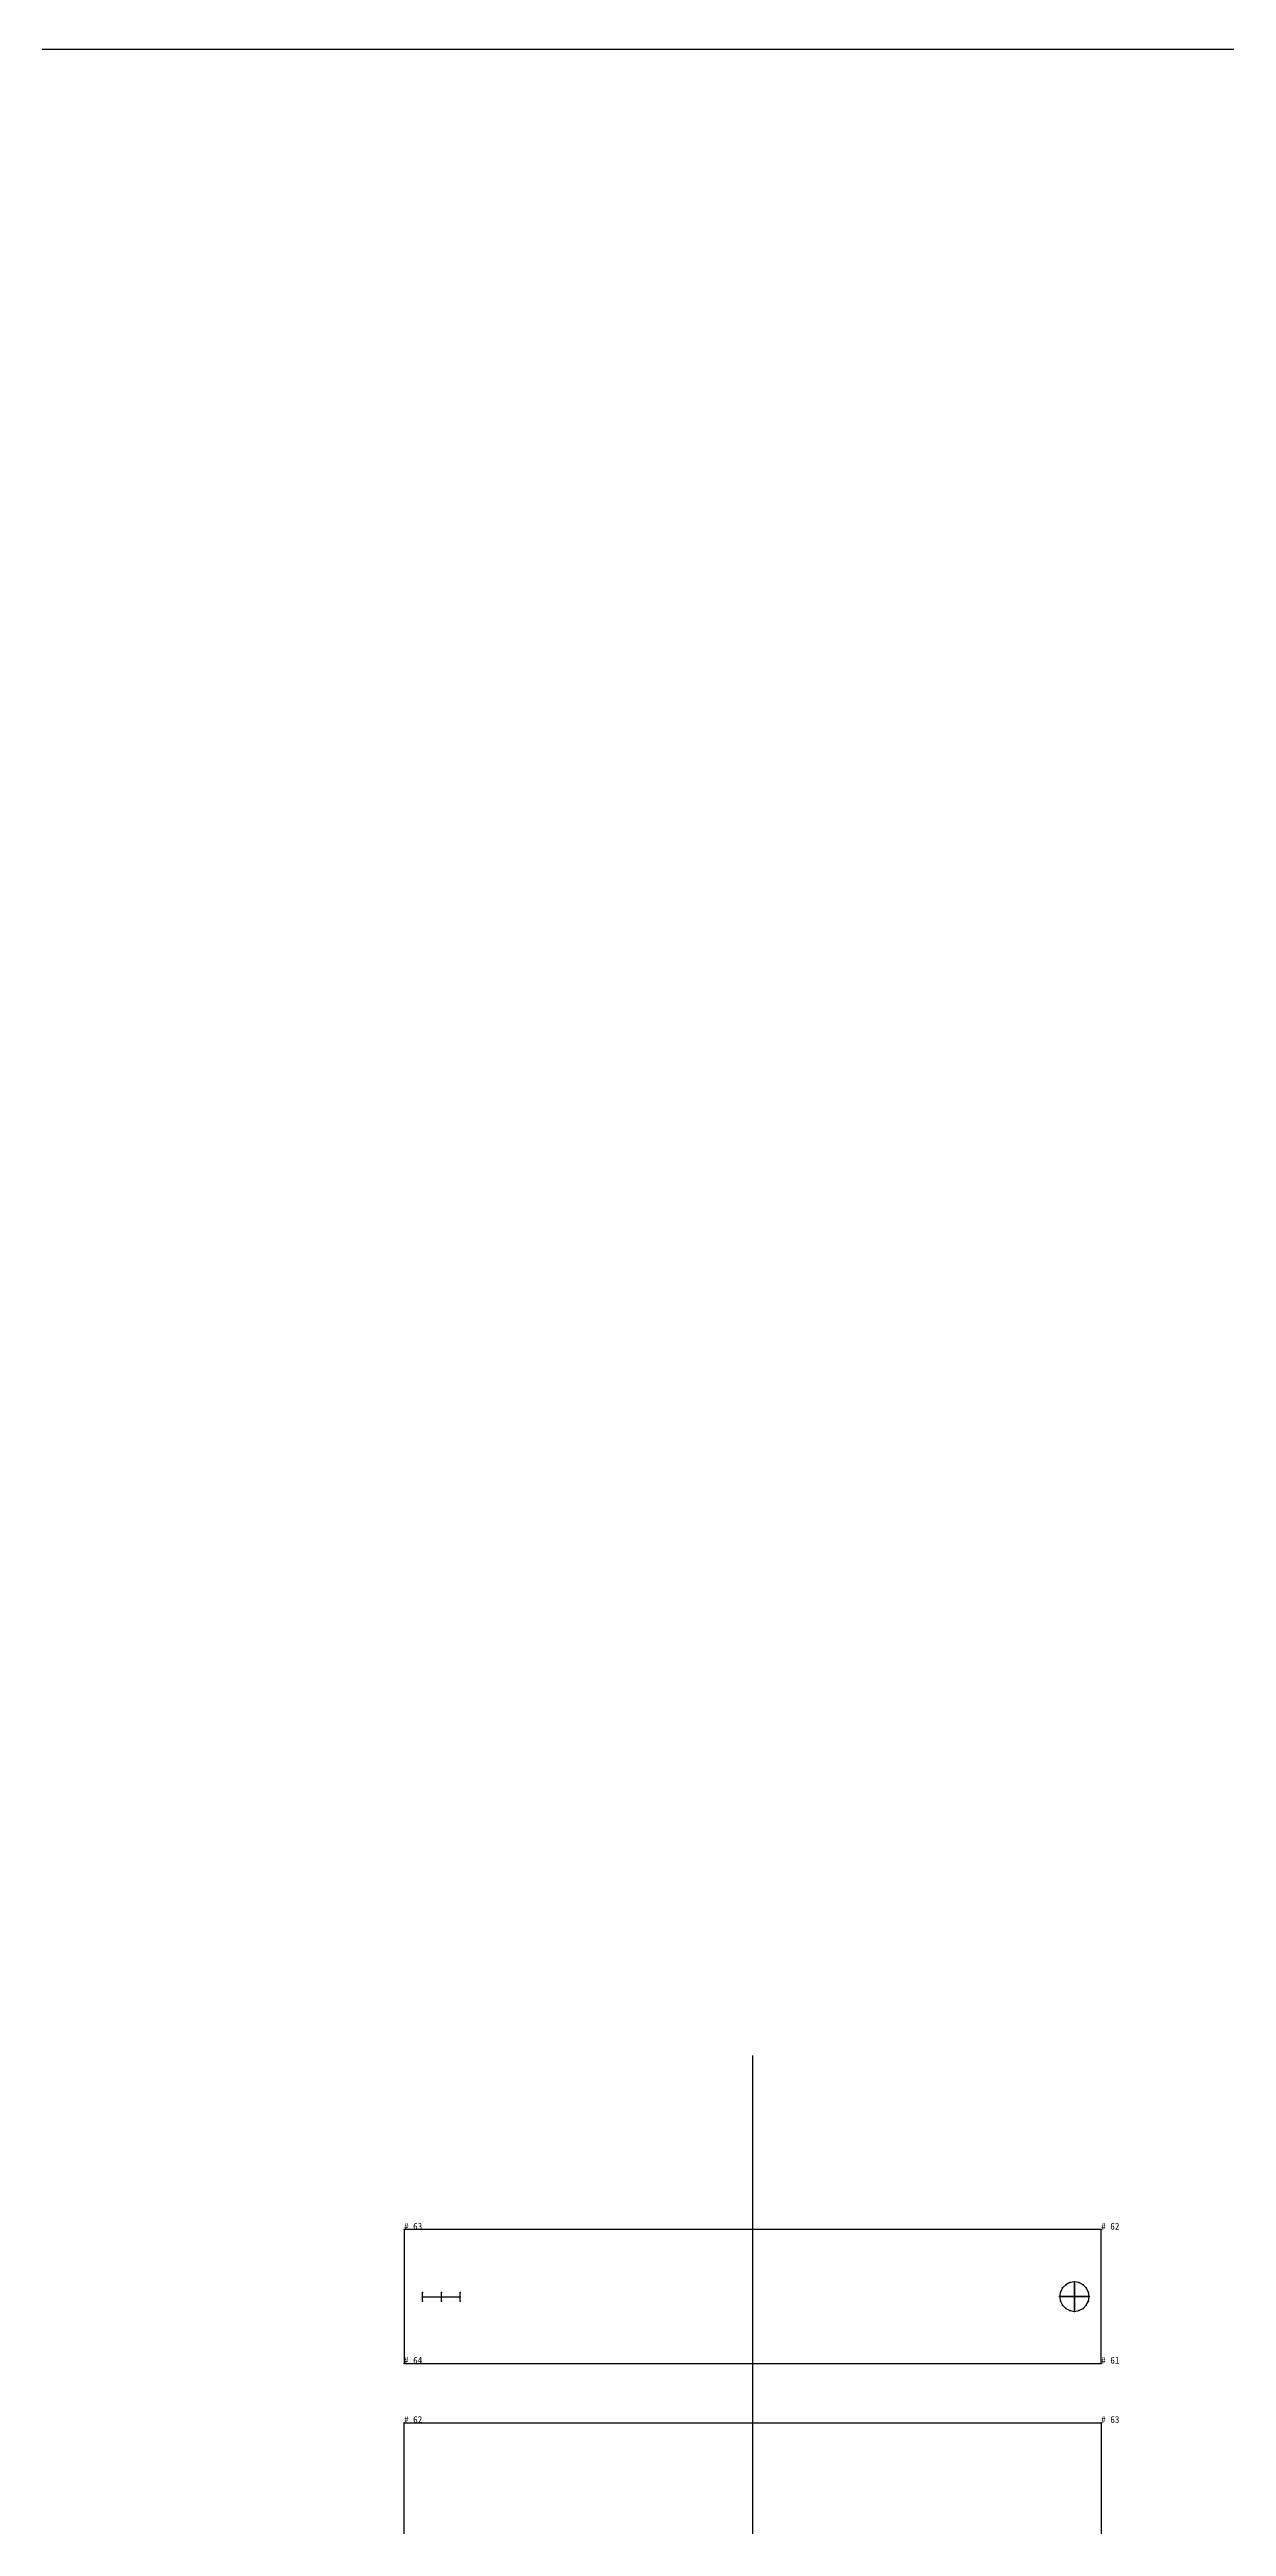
# Model space of a CAD drawing. Extents: x -82 to 112, y 0 to 216.
# Drawn here: x 14.3 to 58.2, y 123.3 to 215.8 of the extents above; entities that cross this region are included whole.
import ezdxf

# ---------------------------------------------------------------- set-up
doc = ezdxf.new("R2010")
doc.units = 0

# ---------------------------------------------------------------- blocks, each defined once
blk = doc.blocks.new('BoundingBox_-77')
at = {"layer": '1'}
blk.add_lwpolyline([(-81.685753, 53.469521), (80.598907, 53.469521), (80.598907, 215.754181), (-81.685753, 215.754181)], close=True, dxfattribs=at)
blk = doc.blocks.new('J-M1-C1-zuoxiukefumian_M')
at = {"layer": '1'}
blk.add_lwpolyline([(53.554543, 129.397385), (53.554543, 134.397385), (27.554548, 134.397385), (27.554548, 129.397385)], close=True, dxfattribs=at)
at = {"layer": '2'}
for p in [(27.554548, 134.397385), (53.554543, 134.397385), (52.554535, 132.446991), (52.554535, 132.446991), (52.554535, 132.396988), (28.249058, 132.051605), (28.249058, 131.890076), (28.249058, 131.728531), (28.949059, 132.051605), (28.949059, 131.728531), (29.649059, 132.051605), (29.649059, 131.890076), (29.649059, 131.728531), (52.004536, 131.896988), (52.054535, 131.896988), (52.054535, 131.896988), (52.554535, 131.396988), (52.554535, 131.396988), (52.554535, 131.347), (53.054535, 131.896988), (53.104538, 131.896988), (27.554548, 129.397385), (53.554543, 129.397385)]:
    blk.add_point(p, dxfattribs=at)
at = {"layer": '3'}
for p in [(52.109577, 132.220276), (52.231258, 132.341949), (52.384579, 132.420074), (52.724495, 132.420074), (52.877815, 132.341949), (52.999496, 132.220276), (52.031452, 132.066956), (52.031452, 131.727036), (52.109577, 131.573715), (52.231258, 131.452042), (52.384579, 131.373917), (52.724495, 131.373917), (52.877823, 131.452042), (52.999496, 131.573715), (53.077621, 132.066956), (53.077621, 131.727036)]:
    blk.add_point(p, dxfattribs=at)
at = {"layer": '7'}
blk.add_line((40.554546, 140.897385), (40.554546, 122.897377), dxfattribs=at)
at = {"layer": '8'}
for points in [[(52.554535, 132.446991), (52.384579, 132.420074), (52.231258, 132.341949), (52.109577, 132.220276), (52.031452, 132.066956), (52.004536, 131.896988), (52.031452, 131.727036), (52.109577, 131.573715), (52.231258, 131.452042), (52.384579, 131.373917), (52.554535, 131.347), (52.724495, 131.373917), (52.877823, 131.452042), (52.999496, 131.573715), (53.077621, 131.727036), (53.104538, 131.896988), (53.077621, 132.066956), (52.999496, 132.220276), (52.877815, 132.341949), (52.724495, 132.420074), (52.554535, 132.446991)], [(52.554535, 131.396988), (52.554535, 132.396988), (52.554535, 131.396988)], [(52.054535, 131.896988), (53.054535, 131.896988), (52.054535, 131.896988)]]:
    blk.add_lwpolyline(points, close=True, dxfattribs=at)
for points in [[(28.249058, 131.728531), (28.249058, 132.051605)], [(28.249058, 131.890076), (29.649059, 131.890076)], [(28.949059, 131.728531), (28.949059, 132.051605)], [(29.649059, 131.728531), (29.649059, 132.051605)]]:
    blk.add_lwpolyline(points, dxfattribs=at)
at = {"layer": '1'}
for s, p in [('# 63', (27.554548, 134.397385)), ('# 62', (53.554543, 134.397385)), ('# 64', (27.554548, 129.397385)), ('# 61', (53.554543, 129.397385))]:
    blk.add_text(s, height=0.25, dxfattribs=at).set_placement(p)
blk = doc.blocks.new('M1-C1-zuoxiukefuli_M')
at = {"layer": '1'}
blk.add_lwpolyline([(27.554552, 122.187172), (27.554552, 127.187172), (53.55455, 127.187172), (53.55455, 122.187172)], close=True, dxfattribs=at)
at = {"layer": '2'}
for p in [(27.554552, 127.187172), (53.55455, 127.187172)]:
    blk.add_point(p, dxfattribs=at)
at = {"layer": '7'}
blk.add_line((40.55455, 133.68718), (40.55455, 115.687172), dxfattribs=at)
at = {"layer": '1'}
for s, p in [('# 62', (27.554552, 127.187172)), ('# 63', (53.55455, 127.187172))]:
    blk.add_text(s, height=0.25, dxfattribs=at).set_placement(p)

msp = doc.modelspace()

# ---------------------------------------------------------------- block references
at = {"layer": '1'}
for name in ['BoundingBox_-77', 'J-M1-C1-zuoxiukefumian_M', 'M1-C1-zuoxiukefuli_M']:
    msp.add_blockref(name, (0, 0), dxfattribs=at)

doc.saveas('drawing.dxf')
